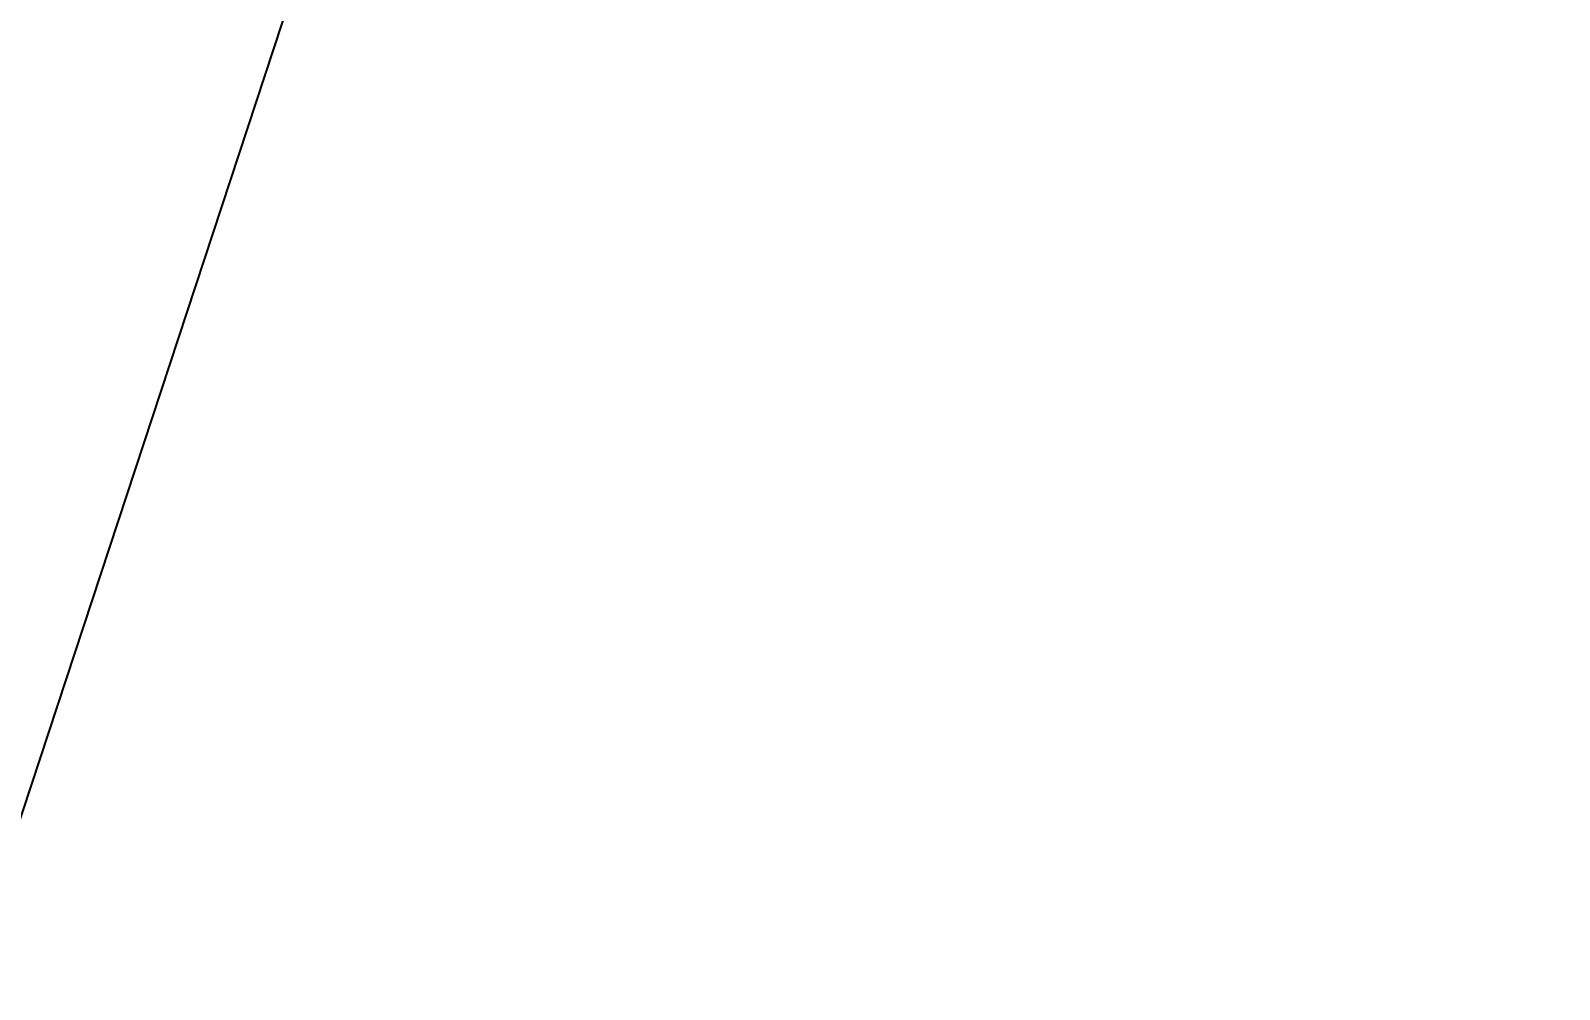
# Model space of a CAD drawing. Header units: metres. Extents: x 2682525 to 2683550, y 1250555 to 1251328.
# Drawn here: x 2683131.04 to 2683137.51, y 1250892.77 to 1250896.82 of the extents above; entities that cross this region are included whole.
import ezdxf

# ---------------------------------------------------------------- set-up
doc = ezdxf.new("R2010")
doc.units = ezdxf.units.M
doc.header["$PDMODE"] = 2
doc.header["$PDSIZE"] = -2
for name, pattern in [('IMPORT-_25_VW-01 Strichlinie kurz _2_', [21.165312, 10.580624, -10.584688]), ('Verdeckt', [3, 2, -0.9999999999999999]), ('Verdeckt 0_75', [1.5, 0.75, -0.75])]:
    doc.linetypes.add(name, pattern=pattern)
for name, color, linetype, lineweight, true_color in [('2458 A U1_dwg-1', 9, 'Continuous', 18, 0x808080), ('_25_000 Linien-Strichlinie kurz 0_10', 9, 'IMPORT-_25_VW-01 Strichlinie kurz _2_', 18, 0x808080), ('_25_200 Materialien-Beton', 9, 'Continuous', 18, 0x808080), ('_25_500 Technik-Kanalisation Schächte', 9, 'Continuous', 18, 0x808080), ('_25_700 Aemter-Feuerpolizei-Fluchtweg', 9, 'IMPORT-_25_VW-01 Strichlinie kurz _2_', 18, 0x808080), ('_25_800 Beschriftung-1_100-Koten', 9, 'Continuous', 18, 0x808080), ('_25_800 Beschriftung-1_100-Text', 9, 'Continuous', 18, 0x808080), ('_25_Keine', 9, 'Continuous', 18, 0x808080), ('Bemassung', 9, 'Continuous', 18, 0x808080)]:
    doc.layers.add(name, color=color, linetype=linetype, lineweight=lineweight, true_color=true_color)
for name, color, linetype, lineweight in [('A-____-____-DIMS', 7, 'Continuous', 9), ('A-DETL-____-MBND', 7, 'Verdeckt 0_75', 18), ('G-____-____-SYMB-1', 7, 'Verdeckt', 9)]:
    doc.layers.add(name, color=color, linetype=linetype, lineweight=lineweight)
doc.styles.add('Arial_31', font='arial.ttf', dxfattribs={"width": 0.9, "height": 200})
doc.styles.add('ISOCP_2', font='isocp___.ttf', dxfattribs={"height": 125.8608217592593})
doc.styles.add('ISOCP_6', font='isocp___.ttf', dxfattribs={"height": 176.2051504629629})
doc.dimstyles.new('2_0_mm_-_Arial', dxfattribs={"dimscale": 304.8, "dimtxt": 204.051879991394, "dimasz": 0.2460629921259842, "dimexe": 0.3280839895013123, "dimexo": 0.3280840109072179, "dimgap": 0.08202099737532807, "dimtad": 1, "dimdec": 1, "dimlfac": 0.001, "dimrnd": 0.09999999999999999, "dimzin": 0, "dimdsep": 46, "dimtxsty": 'Arial_31', "dimblk1": 'OBLIQUE', "dimblk2": 'OBLIQUE', "dimsah": 1, "dimcen": 0.09, "dimdle": 0.3280839895013123, "dimazin": 0, "dimtfac": 1, "dimtdec": 4, "dimtix": 1, "dimtmove": 0, "dimatfit": 3, "dimfxl": 1, "dimtvp": 1, "dimtfill": 1, "dimtolj": 1, "dimtzin": 0, "dimarcsym": 2})
doc.dimstyles.new('2_0_mm_-_Arial_1', dxfattribs={"dimscale": 304.8, "dimtxt": 204.051879991394, "dimasz": 0.2460629921259842, "dimexe": 0.3280839895013123, "dimexo": 0.3280840109072179, "dimgap": 0.08202099737532807, "dimtad": 1, "dimdec": 1, "dimlfac": 0.001, "dimrnd": 0.09999999999999999, "dimzin": 0, "dimdsep": 46, "dimtxsty": 'Arial_31', "dimblk1": 'OBLIQUE', "dimblk2": 'OBLIQUE', "dimsah": 1, "dimcen": 0.09, "dimdle": 0.3280839895013123, "dimazin": 0, "dimtfac": 1, "dimtdec": 4, "dimtix": 1, "dimtmove": 2, "dimatfit": 3, "dimfxl": 1, "dimtvp": 1, "dimtfill": 1, "dimtolj": 1, "dimtzin": 0, "dimarcsym": 2})
pattern_1 = [(18.233, (0, 0), (18.77292067800844, -56.98752011815572), []), (288.233, (0, 0), (63.31313485127099, 20.85671487326738), [])]

# ---------------------------------------------------------------- blocks, each defined once
blk = doc.blocks.new('2458 A U1_dwg_VW_SLASH-9045447-U01 Bodenplatte')
at = {"layer": 'Bemassung'}
for p, q in [((-25957.88836651413, -27317.49221158497), (-26070.14156802749, -27429.74541309833)), ((-25914.01496727084, -27373.61881234164), (-26126.25617820831, -27373.61881234164))]:
    blk.add_line(p, q, dxfattribs=at)
blk = doc.blocks.new('2458 A U1_dwg_VW_SLASH-9045450-U01 Bodenplatte')
at = {"layer": 'Bemassung'}
for p, q in [((-26070.14156802749, -27429.74541304289), (-25957.88836651413, -27317.49221152953)), ((-26114.0149672708, -27373.61881228621), (-25901.77375633331, -27373.61881228621))]:
    blk.add_line(p, q, dxfattribs=at)
blk = doc.blocks.new('2458 A U1_dwg_VW_SLASH-9045477-U01 Bodenplatte')
at = {"layer": 'Bemassung'}
for p, q in [((-25957.88836651413, -28424.06599071911), (-26070.14156802749, -28536.31919223247)), ((-25914.01496727084, -28480.19259147579), (-26126.25617820831, -28480.19259147579))]:
    blk.add_line(p, q, dxfattribs=at)
blk = doc.blocks.new('2458 A U1_dwg_VW_SLASH-9045480-U01 Bodenplatte')
at = {"layer": 'Bemassung'}
for p, q in [((-26070.14156802749, -28536.31919223244), (-25957.88836651413, -28424.06599071907)), ((-26114.0149672708, -28480.19259147576), (-25901.77375633331, -28480.19259147576))]:
    blk.add_line(p, q, dxfattribs=at)
blk = doc.blocks.new('2458 A U1_dwg-9041719-U01 Bodenplatte')
at = {"layer": '_25_200 Materialien-Beton'}
h = blk.add_hatch(dxfattribs=at)
h.set_pattern_fill('FP_1', color=256, style=0, pattern_type=2)
h.set_pattern_definition(pattern_1)
h.paths.add_polyline_path([(-25874.11147173497, -29367.67606298828), (-25874.11551096922, -28867.6760629883), (-26054.11147173498, -28867.67606298831), (-26054.10905387228, -29367.67606298827)])
h = blk.add_hatch(dxfattribs=at)
h.set_pattern_fill('FP_1', color=256, style=0, pattern_type=2)
h.set_pattern_definition(pattern_1)
h.paths.add_polyline_path([(-25074.10905387233, -30217.67559301871), (-25074.10905386821, -29367.67606298831), (-26054.1090538723, -29367.67606298833), (-26054.10494350798, -30217.67559301871), (-25874.10460504055, -30217.67559301871)])
h = blk.add_hatch(dxfattribs=at)
h.set_pattern_fill('FP_1', color=256, style=0, pattern_type=2)
h.set_pattern_definition(pattern_1)
h.paths.add_polyline_path([(-27380.25751971824, -30217.67559301871), (-26054.1090538723, -30217.67559301871), (-26054.1090538723, -29707.67606298312), (-27380.25751971824, -29707.67606298305)])
at = {"layer": '_25_000 Linien-Strichlinie kurz 0_10'}
blk.add_line((-26054.10905387226, -29707.67606298309), (-26054.10905387226, -29875.58287125334), dxfattribs=at)
at = {"layer": '_25_000 Linien-Strichlinie kurz 0_10', "flags": 128}
blk.add_lwpolyline([(-31014.01496727081, -27750.76040786203), (-31014.01496727081, -25250.76040786202), (-26014.01496727081, -25250.76040786202), (-26014.01496727081, -27750.76040786202)], close=True, dxfattribs=at)
at = {"layer": '_25_200 Materialien-Beton', "flags": 128}
for points in [[(-26054.11147173494, -28867.67606298828), (-26054.11147173494, -29367.67606298824), (-25874.11147173494, -29367.67606298824), (-25874.11147173494, -28867.67606298827)], [(-27380.25751971821, -30217.67559301868), (-26054.10905387226, -30217.67559301868), (-26054.10905387226, -29707.67606298309), (-27380.25751971821, -29707.67606298309)]]:
    blk.add_lwpolyline(points, dxfattribs=at)
blk.add_lwpolyline([(-26054.10905387226, -30217.67559301868), (-25074.10905387232, -30217.67559301868), (-25074.10905387232, -29367.67606298827), (-26054.10905387226, -29367.67606298827), (-26054.10905387226, -29707.67606298309)], close=True, dxfattribs=at)
at = {"layer": '_25_500 Technik-Kanalisation Schächte', "flags": 128}
for points in [[(-42630.30777303776, -28032.65213969599), (-26014.01496727082, -28032.65213969599), (-26014.01496727082, -27882.65213969368), (-42630.30777303776, -27882.65213969368)], [(-26014.01496727081, -27882.65213969368), (-26014.01496727081, -28032.6521396955), (-21953.78376683416, -28032.6521396955), (-21953.78376683416, -27882.65213969355)]]:
    blk.add_lwpolyline(points, close=True, dxfattribs=at)
at = {"layer": '_25_700 Aemter-Feuerpolizei-Fluchtweg'}
blk.add_line((-21528.5427071245, -25633.38470444352), (-45450.30777388471, -35967.62907655804), dxfattribs=at)
at = {"layer": '_25_700 Aemter-Feuerpolizei-Fluchtweg', "flags": 128}
blk.add_lwpolyline([(-21528.54717025748, -24641.36052468955), (-25930.9158571976, -24641.36052468955), (-40043.68135929359, -21247.76708494489)], dxfattribs=at)
at = {"layer": '_25_800 Beschriftung-1_100-Koten'}
for p, q in [((-26114.01496713947, -27832.65213969552), (-26114.01496713947, -28082.65213969552)), ((-25989.01496713948, -27957.65213969553), (-26239.01496713948, -27957.65213969553))]:
    blk.add_line(p, q, dxfattribs=at)
at = {"layer": '_25_800 Beschriftung-1_100-Koten', "flags": 128}
blk.add_lwpolyline([(-26039.01496713948, -27957.65213969553), (-26114.01496713948, -27957.65213969553), (-26114.01496713948, -27882.65213969553), (-26114.01496713948, -27957.65213969552), (-26189.01496713948, -27957.65213969552), (-26114.01496713948, -27957.65213969552), (-26114.01496713948, -28032.65213969552), (-26114.01496713948, -27957.65213969552)], close=True, dxfattribs=at)
at = {"layer": '_25_800 Beschriftung-1_100-Koten'}
for centre, radius, start, end in [((-26114.01496713948, -27957.65213969553), 75.00000000000728, 89.99999999999723, 179.9999999999972), ((-26114.01496713947, -27957.65213969552), 74.99999999999636, 359.9999999999913, 90), ((-26114.01496713948, -27957.65213969553), 74.99999999999636, 179.9999999999972, 269.9999999999996), ((-26114.01496713948, -27957.65213969552), 75.00000000000546, 269.9999999999955, 359.9999999999927)]:
    blk.add_arc(centre, radius, start, end, dxfattribs=at)
at = {"layer": '_25_Keine', "flags": 128}
for points in [[(-28814.01496721676, -21247.76708494488), (-28814.01496721676, -25107.67519800755), (-31314.01496721676, -25107.67519800755), (-31314.01496721676, -21247.76708494488)], [(-26314.01496721675, -21249.00039784691), (-26314.01496721675, -25107.67519800756), (-28814.01496721674, -25107.67519800756), (-28814.01496721674, -21247.76708494488)], [(-18478.35925974999, -29854.02193885945), (-18478.35925974999, -36230.46579670232), (-25764.0149672082, -36230.46579670232), (-25764.0149672082, -24260.57036009069)], [(-27885.69017471663, -25661.11668350664), (-27940.15440114198, -25650.15683675143), (-28016.42216275048, -25462.88829040555), (-28083.55550290243, -25440.59487010623), (-28051.12768946391, -25630.67534579955), (-28097.5433222692, -25694.67465573621)], [(-28058.97988011692, -25585.22938250395), (-28224.8090784973, -25582.37592795763), (-28856.63523742813, -25576.22458700576), (-29321.83872998838, -25576.22458700576), (-29831.21420396527, -25588.14063563864), (-29955.61023225799, -25570.10410937824), (-30164.1273351146, -25566.74112941823), (-30366.18165802782, -25576.71110521483), (-30501.13013720501, -25602.28894428679), (-30776.32829223638, -25631.524928923), (-30912.26664237128, -25742.86464906822), (-30941.97848334023, -25829.49631471115), (-30971.40582058172, -26205.5642282487), (-30977.96792431144, -26558.81123923086)], [(-29796.08085547251, -25587.22932586739), (-30011.89315016553, -25607.5497380682), (-30506.89428373461, -25637.17291712623), (-30722.87133245972, -25661.94213712174), (-30801.59132540883, -25718.32101190853), (-30836.3277154457, -25820.08805140163), (-30859.85342408038, -25979.3775921064), (-30834.66951324625, -26013.47034155993), (-30853.83619829862, -26286.85653892558), (-30859.57958222834, -26558.81123923086)], [(-27961.56569154063, -25598.92820893243), (-27834.73314414449, -25594.77793364773), (-27874.48005446585, -25659.30865389988), (-28460.71261118449, -25841.22718340246), (-28524.95882770917, -25860.82146577269), (-28595.22563692407, -25862.64352416243), (-29210.01606055769, -25870.22636217467), (-29778.05852634118, -25864.23943856448), (-29966.62843875164, -25863.85280529271), (-30125.75356211381, -25835.87716655916), (-30718.67223700782, -25668.78537767139)], [(-27029.58871721047, -27525.51730863093), (-27014.66938662487, -27507.40558809071), (-26879.08736758836, -27497.86377076476), (-26643.19056871763, -27467.01167027845), (-26540.58460797513, -27335.86162449888), (-26523.62044191922, -27260.84747497612), (-26496.55611295601, -27106.06397950528), (-26471.21115168819, -26905.38672197204), (-26458.60713151741, -26654.76587317995), (-26449.03108395864, -26558.81123923086), (-26458.60713151741, -26462.85997218934), (-26471.21115168819, -26212.23912339724), (-26496.55611295601, -26011.5590601074), (-26523.62044191922, -25856.78005384694), (-26540.58460797513, -25781.76590432509), (-26643.19056871763, -25650.6158585446), (-26879.08736758836, -25619.75983000071), (-27014.66938662487, -25610.21801267294), (-27029.58871721047, -25592.11022019304), (-27278.72924877592, -25565.21367547999), (-27438.75894809288, -25561.43937158982), (-27691.49645972574, -25578.42373909376), (-27709.01841021067, -25577.76606972789), (-27772.55252568956, -25570.9261960858), (-27799.44177543565, -25589.69558599188), (-27965.97353528968, -25586.82978611637)], [(-27965.43595230913, -25589.19447784797), (-27808.34331908808, -25589.19447784797), (-27254.52510817549, -25625.45551606696), (-27015.89886920319, -25643.04312125774), (-26823.70173066819, -25665.57278627011), (-26720.03407159754, -25709.01543929381), (-26649.27344920615, -25812.78915596727), (-26601.04585873513, -25990.0910934241), (-26565.09064799538, -26256.90789209171), (-26550.60957660352, -26558.81123923086), (-26565.09064799538, -26860.71795327758), (-26601.04585873513, -27127.5319461895), (-26649.27344920615, -27304.83781170483), (-26720.03407159754, -27408.60816147074), (-26823.70173066819, -27452.05810946232), (-27015.89886920319, -27474.58777447378), (-27254.52510817549, -27492.17145160606), (-27808.34331908808, -27528.26414442302), (-27964.8927578154, -27528.26414442302)], [(-30708.94523973983, -25647.14289292283), (-30801.16990075511, -25766.53120668766), (-30840.68730017988, -25995.69755642756)], [(-28064.44324952953, -25649.48794435828), (-28396.13419306842, -25641.9673941457), (-28867.75961375441, -25635.14154928658), (-29326.37002703121, -25637.71723392188), (-29769.680985807, -25640.86809867718), (-30152.11589075524, -25654.93784613887), (-30646.92174365918, -25686.7972132734)], [(-26760.78095360016, -25681.3035416883), (-27181.03841259098, -25656.62691166222), (-27795.50642111225, -25656.62691166222), (-27931.12884304481, -25652.51086660851)], [(-30745.476191751, -25685.32811907449), (-30419.75533728227, -25772.19995748988), (-30111.85159890136, -25873.72682421142), (-30052.37685219153, -25921.92018445098), (-30026.35345895795, -25993.09156962068), (-30032.14173499454, -26558.81123923086), (-30026.35345895795, -27124.53146999201)], [(-26653.22227116157, -27318.35987546243), (-27210.17844034794, -27389.66818155882), (-27831.54748800679, -27436.93283633571), (-28113.16128626858, -27355.56869828839), (-28397.42876920163, -27262.88838238748), (-28431.7611302762, -27231.30341825732), (-28437.33336304866, -27194.18325734228), (-28412.63260351515, -26916.92174884725), (-28401.03865574964, -26558.81123923086), (-28412.63260351515, -26200.70072961449), (-28437.33336304866, -25923.44427148078), (-28431.7611302762, -25886.32411056665), (-28397.42876920163, -25854.74195219309), (-28113.16128626858, -25762.05826938372), (-27831.54748800679, -25680.69413133731), (-27210.17844034794, -25727.95878611419), (-26653.22227116157, -25799.27102026909)], [(-27832.77753173651, -27404.1077277509), (-28034.77349491085, -27343.71157054671), (-28258.87096462737, -27273.28707780567), (-28383.35902173948, -27229.48809368268), (-28399.72387816841, -27201.6909010747), (-28399.50783490384, -27155.43968561111), (-28376.09828459553, -26836.44142415528), (-28363.82646601613, -26558.81123923086), (-28376.09828459553, -26281.18442121491), (-28399.50783490384, -25962.18784321287), (-28399.72387816841, -25915.93999465682), (-28383.35902173948, -25888.13943514038), (-28258.87096462737, -25844.3404510183), (-28034.77349491085, -25773.91203021785), (-27832.77753173651, -25713.5192399212)], [(-27840.41143451931, -27430.8572508146), (-27786.77995667694, -27286.21937150843), (-27708.9297482993, -26962.95411528923), (-27679.2897347017, -26698.60245444238), (-27674.24105612635, -26558.81123923086), (-27679.2897347017, -26419.0233909269), (-27708.9297482993, -26154.67229123192), (-27786.77995667694, -25831.40422925522), (-27840.41143451931, -25686.77027800937)], [(-27781.52252980489, -27426.41854374256), (-27751.05032877436, -27355.0754462633), (-27702.01468037875, -27318.14046528985), (-27648.05043979403, -27123.07247651757), (-27616.03002222627, -26922.14157857985), (-27594.96945141326, -26726.08091309235), (-27591.26697489445, -26558.81123923086), (-27594.96945141326, -26391.54493227784), (-27616.03002222627, -26195.48426679035), (-27648.05043979403, -25994.55393000449), (-27702.01468037875, -25799.48650238226), (-27751.05032877436, -25762.54815450034), (-27781.52252980489, -25691.20898508141)], [(-30808.01314130476, -25770.73030214001), (-30555.16620516108, -25817.53986318313), (-30232.57601399918, -25928.52998604417), (-30152.82125798502, -25970.79814932136), (-30135.95024305085, -26048.31615610806), (-30138.75487743134, -26293.9012328045), (-30135.25834345309, -26558.81123923086)], [(-30760.76532106744, -26558.81123923086), (-30754.68244057892, -26220.37694008054), (-30732.23863172133, -25971.07199117295), (-30709.04793043418, -25820.68399412151), (-30469.59567669491, -25875.62800494038), (-30227.21252952432, -25963.83145547794), (-30184.24236592581, -25991.62864808591), (-30169.03179779628, -26224.79544570547), (-30170.39876245225, -26558.81123923086), (-30169.03179779628, -26892.83039966472), (-30184.24236592581, -27125.99719728337), (-30227.21252952432, -27153.79495104412), (-30469.59567669491, -27241.99615697603), (-30709.04793043418, -27296.94690161)], [(-30941.97848334023, -27288.13065296095), (-30971.40582058172, -26912.06161712057), (-30977.96792431144, -26558.81123923086)], [(-30836.3277154457, -27297.54284432988), (-30859.85342408038, -27138.24544750628), (-30834.66951324625, -27104.15269805367), (-30853.83619829862, -26830.76986759647), (-30859.57958222834, -26558.81123923086)], [(-30808.01314130476, -27346.896665533), (-30555.16620516108, -27300.08373758142), (-30232.57601399918, -27189.09361471947), (-30152.82125798502, -27146.82825719979), (-30135.95024305085, -27069.31361732154), (-30138.75487743134, -26823.72461256478), (-30135.25834345309, -26558.81123923086)], [(-30709.04793043418, -27296.94690161), (-30732.23863172133, -27146.55441534728), (-30754.68244057892, -26897.24553838119), (-30760.76532106744, -26558.81123923086)], [(-30708.94523973983, -27470.48463590113), (-30801.16990075511, -27351.09576098444), (-30840.68730017988, -27121.92828894172)], [(-30745.476191751, -27432.29548169006), (-30419.75533728227, -27345.42420442563), (-30111.85159890136, -27243.90014346068), (-30052.37685219153, -27195.71071128053), (-30026.35345895795, -27124.53146999201)], [(-30776.32829223638, -27486.10259990096), (-30912.26664237128, -27374.76231860479), (-30941.97848334023, -27288.13065296095)], [(-27960.57413712914, -27518.72793860935), (-27834.73314414449, -27522.84566711774), (-27874.48005446585, -27458.31887492409), (-28460.71261118449, -27276.40371232906), (-28524.95882770917, -27256.80550189941), (-28595.22563692407, -27254.98344350877), (-29210.01606055769, -27247.40060549835), (-29778.05852634118, -27253.38752910853), (-29966.62843875164, -27253.7780904388), (-30125.75356211381, -27281.7531680214), (-30718.67223700782, -27448.84551806013)], [(-29796.08085547251, -27530.39427489717), (-30011.89315016553, -27510.07722960481), (-30506.89428373461, -27480.45124479018), (-30722.87133245972, -27455.68819745882), (-30801.59132540883, -27399.30595576357), (-30836.3277154457, -27297.54284432988)], [(-27885.69017471663, -27456.51028416638), (-27940.15440114198, -27467.47013092159), (-28016.42216275048, -27654.73531035901), (-28083.55550290243, -27677.03209756678), (-28051.12768946391, -27486.95162187346), (-28097.5433222692, -27422.95231193589)], [(-28058.82836925583, -27532.39365710966), (-28224.8090784973, -27535.25103971538), (-28856.63523742813, -27541.40238066635), (-29321.83872998838, -27541.40238066635), (-29831.21420396527, -27529.48352627777), (-29955.61023225799, -27547.52622520232), (-30164.1273351146, -27550.88976631419), (-30366.18165802782, -27540.91586245727), (-30501.13013720501, -27515.33802338531), (-30776.32829223638, -27486.10259990096)], [(-28064.55435749411, -27468.14182907133), (-28396.13419306842, -27475.65620661886), (-28867.75961375441, -27482.48541838462), (-29326.37002703121, -27479.90973375022), (-29769.680985807, -27476.75886899584), (-30152.11589075524, -27462.68912153323), (-30646.92174365918, -27430.82975439961)], [(-26760.78095360016, -27436.32342598381), (-27181.03841259098, -27461.00398407021), (-27795.50642111225, -27461.00398407021), (-27926.89271160488, -27465.02238879135)], [(-27029.58871721047, -27525.51730863093), (-27278.72924877592, -27552.41048643643), (-27438.75894809288, -27556.1847903266), (-27691.49645972574, -27539.20322857835), (-27709.01841021067, -27539.86089794512), (-27772.55252568956, -27546.69740467876), (-27799.44177543565, -27527.92857592454), (-27966.32930523664, -27530.80110961606)], [(-26254.10905387144, -29147.67606292668), (-26279.10905387142, -29147.67606292668), (-26279.10905387142, -28867.67606304951), (-26254.10905387144, -28867.67606304951), (-26254.10905387144, -29147.67606292668), (-27380.25751971819, -29147.67606292668)], [(-26254.10905387125, -28867.67606298827), (-26254.10905387125, -29607.67606283397), (-26054.10905387159, -29607.67606283397), (-26054.10905387159, -28867.67606315015)], [(-23974.10905387229, -29367.67606298077), (-25879.12179850192, -29367.67606298077), (-25879.12179850192, -29147.67606298827), (-23974.109053878, -29147.67606298827)], [(-27380.2575197182, -29607.67606301816), (-26054.10905387251, -29607.67606301816), (-26054.10905387251, -29707.67606297435), (-27380.25751971698, -29707.67606297435)]]:
    blk.add_lwpolyline(points, dxfattribs=at)
for points in [[(-29968.26251144365, -25705.57333699458), (-30347.19341910057, -25709.18322354396), (-30028.36069728836, -25808.88803187577), (-29896.94017656474, -25817.99551806785)], [(-29495.69155075496, -25822.18395164478), (-29195.13788481107, -25822.18395164478), (-29144.1944902166, -25697.19927559914), (-29442.43626876904, -25694.64772047218), (-29831.31016084361, -25702.06950805027), (-29758.72787286825, -25816.77276930555)], [(-28984.15811319854, -25760.30803836535), (-29032.62868219817, -25819.77268435117), (-28819.93986807528, -25823.29390898872), (-28591.43449849433, -25821.00272808044), (-28503.23722062184, -25808.98735566212), (-28194.44686312899, -25708.59064773163), (-28621.63285767236, -25690.33863935898), (-28920.16548096252, -25688.05419226761)], [(-29968.26251144365, -27412.05419182848), (-30347.19341910057, -27408.44374412904), (-30028.36069728836, -27308.73556888878), (-29896.94017656474, -27299.63201075612)], [(-29495.69155075496, -27295.44638293578), (-29195.13788481107, -27295.44638293578), (-29144.1944902166, -27420.42488631637), (-29442.43626876904, -27422.97980835179), (-29831.31016084361, -27415.56138768215), (-29758.72787286825, -27300.85139260996)], [(-28984.15811319854, -27357.31556239921), (-29032.62868219817, -27297.85091641339), (-28819.93986807528, -27294.3302529277), (-28591.43449849433, -27296.62480074354), (-28503.23722062184, -27308.63961201089), (-28194.44686312899, -27409.03968684893), (-28621.63285767236, -27427.28832831404), (-28920.16548096252, -27429.57614231296)], [(-27811.74963079732, -28817.67606307016), (-23372.26098046128, -28817.67606307016), (-23372.26098046128, -30770.16002847016), (-27811.74963079732, -30770.16002847016)]]:
    blk.add_lwpolyline(points, close=True, dxfattribs=at)
at = {"layer": 'Bemassung'}
for p, q in [((-22071.35026481332, -27373.61881228621), (-25901.77375633331, -27373.61881228621)), ((-26126.25617820831, -28480.19259147579), (-42518.06656210028, -28480.19259147579)), ((-22066.02497777166, -28480.19259147576), (-25901.77375633331, -28480.19259147576))]:
    blk.add_line(p, q, dxfattribs=at)
at = {"layer": 'Bemassung', "flags": 128}
for points in [[(-28814.01496721672, -22598.01700974731), (-28814.01496721672, -25104.67519800752)], [(-26014.01496727082, -27273.61881228623), (-26014.01496727082, -27876.76116284819)], [(-26014.01496727082, -28580.19259147574), (-26014.01496727082, -27882.76116284819)]]:
    blk.add_lwpolyline(points, close=True, dxfattribs=at)
blk.add_lwpolyline([(-26126.25617820831, -27373.61881234164), (-45338.06656292181, -27373.61881234164), (-45225.8253519843, -27373.61881234164)], dxfattribs=at)
for name in ['2458 A U1_dwg_VW_SLASH-9045447-U01 Bodenplatte', '2458 A U1_dwg_VW_SLASH-9045450-U01 Bodenplatte', '2458 A U1_dwg_VW_SLASH-9045477-U01 Bodenplatte', '2458 A U1_dwg_VW_SLASH-9045480-U01 Bodenplatte']:
    blk.add_blockref(name, (0, 0))
at = {"layer": '_25_700 Aemter-Feuerpolizei-Fluchtweg', "insert": (-31063.81342917918, -23277.24034323212), "char_height": 125.8608217592593, "width": 1945.531914893617, "attachment_point": 1, "rotation": 346.47920343673155, "line_spacing_factor": 1.478621465017729, "style": 'ISOCP_2'}
blk.add_mtext(' Fluchtweg L=27.7m', dxfattribs=at)
at = {"layer": '_25_800 Beschriftung-1_100-Koten', "insert": (-26821.4780165546, -28060.42350364784), "char_height": 176.2051504629629, "width": 971.0023310023311, "attachment_point": 1, "line_spacing_factor": 1.478621465017729, "style": 'ISOCP_6'}
blk.add_mtext('454.94', dxfattribs=at)
at = {"layer": '_25_800 Beschriftung-1_100-Text', "insert": (-26089.51383466268, -26228.23051718926), "char_height": 125.8608217592593, "width": 1234.989824236818, "attachment_point": 1, "rotation": 270, "line_spacing_factor": 1.478621465017729, "style": 'ISOCP_2'}
blk.add_mtext('Wartbereich', dxfattribs=at)
blk = doc.blocks.new('_Oblique')
at = {"color": 0, "linetype": 'ByBlock', "lineweight": -2}
blk.add_line((-0.5, -0.5), (0.5, 0.5), dxfattribs=at)
blk = doc.blocks.new('*D1807')
at = {"layer": 'A-____-____-DIMS', "color": 0, "lineweight": -2, "transparency": 16777216}
for p, q in [((2683068.897622096, 1250867.009540824), (2683135.861756529, 1250900.785341326)), ((2683053.688199543, 1250859.338114525), (2683068.897622096, 1250867.009540824)), ((2683053.688199543, 1250859.338114525), (2682986.72406511, 1250825.562314023)), ((2683113.74310552, 1250778.098576879), (2683113.932022766, 1250777.724028246)), ((2683098.698719751, 1250770.099947516), (2683098.722600213, 1250770.052601948))]:
    blk.add_line(p, q, dxfattribs=at)
at = {"layer": 'A-____-____-DIMS', "color": 0, "lineweight": -2, "transparency": 16777216, "xscale": 74.99999999999999, "yscale": 74.99999999999999, "zscale": 74.99999999999999}
for p, rotation in [((2683068.897622096, 1250867.009540824), 206.7657572042305), ((2683053.688199543, 1250859.338114525), 26.76575720423048)]:
    blk.add_blockref('_Oblique', p, dxfattribs=dict(at, rotation=rotation))
at = {"layer": 'A-____-____-DIMS', "color": 0, "transparency": 16777216, "insert": (2683004.047613651, 1250976.668747653), "char_height": 200, "width": 911.641014607705, "attachment_point": 5, "rotation": 26.76575720423047, "style": 'Arial_31', "bg_fill": 3, "box_fill_scale": 1.1, "bg_fill_color": 256, "bg_fill_true_color": 13158600, "bg_fill_transparency": 0}
blk.add_mtext('\\A1;0.0', dxfattribs=at)
at = {"layer": 'Defpoints', "color": 0, "transparency": 16777216}
for p in [(2683068.708701911, 1250867.384095282), (2683068.897622096, 1250867.009540824), (2683053.664316143, 1250859.385465919)]:
    blk.add_point(p, dxfattribs=at)
blk = doc.blocks.new('*D1808')
at = {"layer": 'A-____-____-DIMS', "color": 0, "lineweight": -2, "transparency": 16777216}
for p, q in [((2683101.306229421, 1250883.356000871), (2683168.270363854, 1250917.131801374)), ((2683068.897622741, 1250867.009539544), (2683001.933488308, 1250833.233739042)), ((2683146.196746825, 1250794.355752247), (2683146.340630091, 1250794.070488293)), ((2683113.74310552, 1250778.098576879), (2683113.932023411, 1250777.724026967))]:
    blk.add_line(p, q, dxfattribs=at)
at = {"layer": 'A-____-____-DIMS', "color": 0, "transparency": 16777216, "insert": (2682617.72699169, 1250788.948338999), "char_height": 200, "width": 911.641014607705, "attachment_point": 1, "rotation": 26.76575720423047, "line_spacing_factor": 0.9417779076525878, "style": 'Arial_31', "bg_fill": 3, "box_fill_scale": 1.1, "bg_fill_color": 256, "bg_fill_true_color": 13158600, "bg_fill_transparency": 0}
blk.add_mtext('\\A1;0.0', dxfattribs=at)
at = {"layer": 'A-____-____-DIMS', "color": 0, "lineweight": -2, "transparency": 16777216}
blk.add_line((2683068.897622741, 1250867.009539544), (2683101.306229421, 1250883.356000871), dxfattribs=at)
at = {"layer": 'Defpoints', "color": 0, "transparency": 16777216}
for p in [(2683101.162343216, 1250883.641270651), (2683101.306229421, 1250883.356000871), (2683068.708701911, 1250867.384095282)]:
    blk.add_point(p, dxfattribs=at)
at = {"layer": 'A-____-____-DIMS', "color": 0, "lineweight": -2, "transparency": 16777216, "xscale": 74.99999999999999, "yscale": 74.99999999999999, "zscale": 74.99999999999999}
for p, rotation in [((2683101.306229421, 1250883.356000871), 206.7657572042305), ((2683068.897622741, 1250867.009539544), 26.76575720423048)]:
    blk.add_blockref('_Oblique', p, dxfattribs=dict(at, rotation=rotation))
blk = doc.blocks.new('*D1809')
at = {"layer": 'A-____-____-DIMS', "color": 0, "lineweight": -2, "transparency": 16777216}
for p, q in [((2683132.910514814, 1250899.296771893), (2683199.874649247, 1250933.072572396)), ((2683101.30623005, 1250883.355999624), (2683132.910514814, 1250899.296771893)), ((2683101.30623005, 1250883.355999624), (2683034.342095617, 1250849.580199121)), ((2683177.801724807, 1250810.295150137), (2683177.944915484, 1250810.011259315)), ((2683146.196746825, 1250794.355752247), (2683146.34063072, 1250794.070487046))]:
    blk.add_line(p, q, dxfattribs=at)
at = {"layer": 'A-____-____-DIMS', "color": 0, "lineweight": -2, "transparency": 16777216, "xscale": 74.99999999999999, "yscale": 74.99999999999999, "zscale": 74.99999999999999}
for p, rotation in [((2683132.910514814, 1250899.296771893), 206.7657572042305), ((2683101.30623005, 1250883.355999624), 26.76575720423048)]:
    blk.add_blockref('_Oblique', p, dxfattribs=dict(at, rotation=rotation))
at = {"layer": 'A-____-____-DIMS', "color": 0, "transparency": 16777216, "insert": (2683059.863075263, 1251004.821305737), "char_height": 200, "width": 911.641014607705, "attachment_point": 5, "rotation": 26.76575720423047, "style": 'Arial_31', "bg_fill": 3, "box_fill_scale": 1.1, "bg_fill_color": 256, "bg_fill_true_color": 13158600, "bg_fill_transparency": 0}
blk.add_mtext('\\A1;0.0', dxfattribs=at)
at = {"layer": 'Defpoints', "color": 0, "transparency": 16777216}
for p in [(2683132.767321199, 1250899.58066854), (2683132.910514814, 1250899.296771893), (2683101.162343216, 1250883.641270651)]:
    blk.add_point(p, dxfattribs=at)

msp = doc.modelspace()

# ---------------------------------------------------------------- linework, layer by layer
at = {"layer": 'A-DETL-____-MBND'}
msp.add_open_spline([(2683066.009390901, 1250869.679863096), (2683066.288205003, 1250869.551325586), (2683067.039320472, 1250869.18605556), (2683068.808618498, 1250868.554809036), (2683071.657237757, 1250869.494124548), (2683074.467321273, 1250871.018365242), (2683078.195421315, 1250872.859749516), (2683083.158512379, 1250875.383371573), (2683088.800458998, 1250878.256991499), (2683094.67246607, 1250881.112386641), (2683097.951854891, 1250882.94699488), (2683100.081408632, 1250883.879558791), (2683100.187642982, 1250884.43076455), (2683100.919117485, 1250885.016465895), (2683101.844521929, 1250884.711114088), (2683103.967648854, 1250886.004076284), (2683109.204590926, 1250888.417601884), (2683115.754953569, 1250891.836530144), (2683122.446522959, 1250895.24131188), (2683126.497124689, 1250897.270196159), (2683129.520615935, 1250898.811156605), (2683132.804656584, 1250900.260438276), (2683134.067093911, 1250906.573856538), (2683135.558020153, 1250913.796773206), (2683138.657477513, 1250918.602886364), (2683139.889302063, 1250920.906158589)], degree=3, knots=[0, 0, 0, 0, 3.021816965252346, 8.2668153199768, 17.95102877688316, 30.86478291184385, 40.23480069127133, 58.74610483870741, 85.71719350426484, 102.6006594184549, 122.8063238274784, 123.1988405673681, 125.0105717409506, 127.673553189531, 131.444065486728, 133.3966811922206, 151.4499517304334, 188.9907190902837, 205.6325642785124, 225.4757952452216, 233.4027051389572, 239.3167187433414, 259.753894699282, 288.8823652494151, 314.5908583427087, 314.5908583427087, 314.5908583427087, 314.5908583427087], dxfattribs=at)
at = {"layer": 'G-____-____-SYMB-1'}
msp.add_line((2683051.248408886, 1250849.790160504), (2683152.079427231, 1250900.647952584), dxfattribs=at)

# ---------------------------------------------------------------- block references
at = {"layer": '2458 A U1_dwg-1', "xscale": 0.001, "yscale": 0.001, "zscale": 0.001, "rotation": 26.76575494316579}
msp.add_blockref('2458 A U1_dwg-9041719-U01 Bodenplatte', (2683147.144467305, 1250931.177239274), dxfattribs=at)

# ---------------------------------------------------------------- next in the draw order: dimensions: what is measured, and where the dimension line sits
at = {"layer": 'A-____-____-DIMS'}
dim = msp.add_linear_dim(base=(2683068.897622096, 1250867.009540824), p1=(2683053.664316142, 1250859.385465919), p2=(2683068.708701911, 1250867.384095282), angle=26.76575720423047, dimstyle='2_0_mm_-_Arial', override={"dimpost": '<>', "dimfxl": 17038.5332360565}, dxfattribs=at)
dim.commit()
dim.dimension.update_dxf_attribs({"geometry": '*D1807', "text_midpoint": (2683004.047613651, 1250976.668747653)})

# ---------------------------------------------------------------- next in the draw order: dimensions: what is measured, and where the dimension line sits
dim = msp.add_linear_dim(base=(2683101.306229421, 1250883.356000871), p1=(2683068.708701911, 1250867.384095282), p2=(2683101.162343216, 1250883.641270651), angle=26.76575720423047, dimstyle='2_0_mm_-_Arial_1', override={"dimpost": '<>', "dimfxl": 36297.85923366722}, dxfattribs=at)
dim.commit()
dim.dimension.update_dxf_attribs({"geometry": '*D1808', "text_midpoint": (2683084.754535631, 1250875.177022492), "dimtype": 160})

# ---------------------------------------------------------------- next in the draw order: dimensions: what is measured, and where the dimension line sits
dim = msp.add_linear_dim(base=(2683132.910514814, 1250899.296771893), p1=(2683101.162343216, 1250883.641270651), p2=(2683132.767321198, 1250899.58066854), angle=26.76575720423047, dimstyle='2_0_mm_-_Arial', override={"dimpost": '<>', "dimfxl": 35396.87893486193}, dxfattribs=at)
dim.commit()
dim.dimension.update_dxf_attribs({"geometry": '*D1809', "text_midpoint": (2683059.863075263, 1251004.821305737)})

doc.saveas('drawing.dxf')
